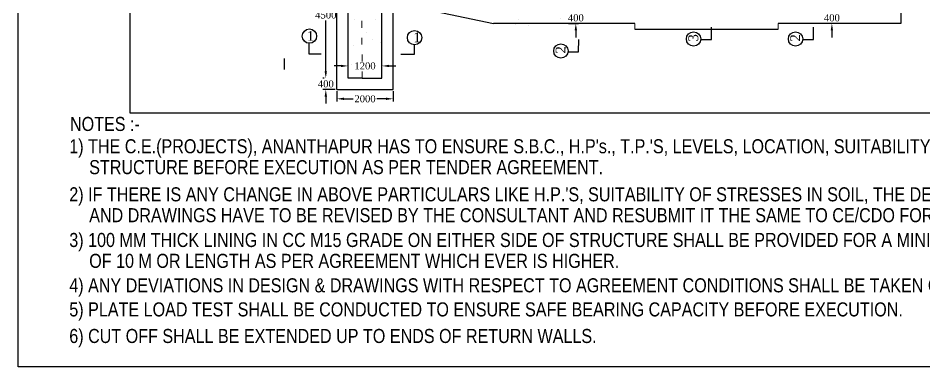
# Model space of a CAD drawing. Header units: millimetres. Extents: x 80 to 6605, y 46 to 2491.
# Drawn here: x 5456.2 to 5778.4, y 767.8 to 891.9 of the extents above; entities that cross this region are included whole.
import ezdxf

# ---------------------------------------------------------------- set-up
doc = ezdxf.new("R2010")
doc.units = ezdxf.units.MM
doc.linetypes.add('ACAD_ISO03W100', pattern=[30, 12, -18])
doc.layers.add('MAIN', color=7, linetype='Continuous')
doc.layers.add('TEXT_GENERAL', color=4, linetype='Continuous')
doc.styles.add('ARIAL NARROW', font='ARIALN.TTF')
doc.styles.get("Standard").update_dxf_attribs({"font": 'times.ttf', "height": 2.5})
doc.styles.add('TNR_2.5', font='times.ttf', dxfattribs={"height": 2.5})
doc.dimstyles.get("Standard").update_dxf_attribs({"dimtxt": 0.18, "dimasz": 0.18, "dimexe": 0.18, "dimexo": 0.0625, "dimgap": 0.09, "dimtad": 0, "dimtih": 1, "dimtoh": 1, "dimdec": 4, "dimzin": 0, "dimdsep": 46, "dimtxsty": 'Standard', "dimcen": 0.09, "dimadec": 0, "dimazin": 0, "dimtfac": 1, "dimtdec": 4, "dimtofl": 0, "dimtmove": 0, "dimatfit": 3, "dimfxl": 1, "dimtolj": 1, "dimtzin": 0, "dimarcsym": 0})
doc.dimstyles.new('STYLE_ESH', dxfattribs={"dimtxt": 2.5, "dimasz": 2.5, "dimexe": 1, "dimexo": 0.625, "dimtad": 0, "dimtih": 1, "dimtoh": 1, "dimdec": 0, "dimlfac": 100, "dimzin": 9, "dimdsep": 46, "dimtxsty": 'TNR_2.5', "dimcen": 2.5, "dimadec": 0, "dimazin": 2, "dimtfac": 1, "dimtdec": 0, "dimtofl": 0, "dimtmove": 2, "dimatfit": 3, "dimfxl": 1, "dimarcsym": 0})

# ---------------------------------------------------------------- blocks, each defined once
blk = doc.blocks.new('*D127')
at = {"color": 0, "lineweight": -2, "transparency": 16777216}
for p, q in [((5568.84, 915.51), (5564.53, 915.51)), ((5565.53, 913.01), (5565.53, 894.91)), ((5565.53, 873.01), (5565.53, 891.12)), ((5564.9, 870.51), (5564.53, 870.51))]:
    blk.add_line(p, q, dxfattribs=at)
at = {"color": 0, "transparency": 16777216}
for points in [[(5565.11, 913.01), (5565.94, 913.01), (5565.53, 915.51)], [(5565.11, 873.01), (5565.94, 873.01), (5565.53, 870.51)]]:
    blk.add_solid(points, dxfattribs=at)
at = {"layer": 'Defpoints', "color": 0, "transparency": 16777216}
for p in [(5569.47, 915.51), (5565.53, 870.51), (5565.53, 870.51)]:
    blk.add_point(p, dxfattribs=at)
at = {"color": 0, "transparency": 16777216, "insert": (5565.53, 893.01), "char_height": 2.5, "attachment_point": 5, "style": 'TNR_2.5'}
blk.add_mtext('4500', dxfattribs=at)
blk = doc.blocks.new('*D128')
at = {"color": 0, "lineweight": -2, "transparency": 16777216}
for p, q in [((5565.53, 873.01), (5565.53, 875.51)), ((5564.9, 870.51), (5564.53, 870.51)), ((5568.84, 866.51), (5564.53, 866.51)), ((5565.53, 864.01), (5565.53, 861.51))]:
    blk.add_line(p, q, dxfattribs=at)
at = {"color": 0, "transparency": 16777216}
for points in [[(5565.11, 873.01), (5565.94, 873.01), (5565.53, 870.51)], [(5565.11, 864.01), (5565.94, 864.01), (5565.53, 866.51)]]:
    blk.add_solid(points, dxfattribs=at)
at = {"layer": 'Defpoints', "color": 0, "transparency": 16777216}
for p in [(5565.53, 870.51), (5565.53, 866.51), (5569.47, 866.51)]:
    blk.add_point(p, dxfattribs=at)
at = {"color": 0, "transparency": 16777216, "insert": (5565.53, 868.51), "char_height": 2.5, "attachment_point": 5, "style": 'TNR_2.5'}
blk.add_mtext('400', dxfattribs=at)
blk = doc.blocks.new('*D129')
at = {"color": 0, "lineweight": -2, "transparency": 16777216}
for p, q in [((5570.97, 874.9), (5568.47, 874.9)), ((5573.47, 871.14), (5573.47, 875.9)), ((5585.47, 871.14), (5585.47, 875.9)), ((5587.97, 874.9), (5590.47, 874.9))]:
    blk.add_line(p, q, dxfattribs=at)
at = {"color": 0, "transparency": 16777216}
for points in [[(5570.97, 875.31), (5570.97, 874.48), (5573.47, 874.9)], [(5587.97, 875.31), (5587.97, 874.48), (5585.47, 874.9)]]:
    blk.add_solid(points, dxfattribs=at)
at = {"layer": 'Defpoints', "color": 0, "transparency": 16777216}
for p in [(5585.47, 874.9), (5573.47, 870.51), (5585.47, 870.51)]:
    blk.add_point(p, dxfattribs=at)
at = {"color": 0, "transparency": 16777216, "insert": (5579.47, 874.9), "char_height": 2.5, "attachment_point": 5, "style": 'TNR_2.5'}
blk.add_mtext('1200', dxfattribs=at)
blk = doc.blocks.new('*D130')
at = {"color": 0, "lineweight": -2, "transparency": 16777216}
for p, q in [((5569.47, 865.89), (5569.47, 862.2)), ((5589.47, 865.89), (5589.47, 862.2)), ((5571.97, 863.2), (5575.26, 863.2)), ((5586.97, 863.2), (5583.68, 863.2))]:
    blk.add_line(p, q, dxfattribs=at)
at = {"color": 0, "transparency": 16777216}
for points in [[(5571.97, 863.62), (5571.97, 862.78), (5569.47, 863.2)], [(5586.97, 863.62), (5586.97, 862.78), (5589.47, 863.2)]]:
    blk.add_solid(points, dxfattribs=at)
at = {"layer": 'Defpoints', "color": 0, "transparency": 16777216}
for p in [(5569.47, 866.51), (5589.47, 866.51), (5589.47, 863.2)]:
    blk.add_point(p, dxfattribs=at)
at = {"color": 0, "transparency": 16777216, "insert": (5579.47, 863.2), "char_height": 2.5, "attachment_point": 5, "style": 'TNR_2.5'}
blk.add_mtext('2000', dxfattribs=at)
blk = doc.blocks.new('*D220')
at = {"color": 0, "lineweight": -2, "transparency": 16777216}
for p, q in [((5745.4, 896.51), (5745.4, 899.01)), ((5745.48, 894.01), (5744.4, 894.01)), ((5744.77, 890.01), (5744.4, 890.01)), ((5745.4, 887.51), (5745.4, 885.01))]:
    blk.add_line(p, q, dxfattribs=at)
at = {"color": 0, "transparency": 16777216}
for points in [[(5744.98, 896.51), (5745.81, 896.51), (5745.4, 894.01)], [(5744.98, 887.51), (5745.81, 887.51), (5745.4, 890.01)]]:
    blk.add_solid(points, dxfattribs=at)
at = {"layer": 'Defpoints', "color": 0, "transparency": 16777216}
for p in [(5746.11, 894.01), (5745.4, 890.01), (5745.4, 890.01)]:
    blk.add_point(p, dxfattribs=at)
at = {"color": 0, "transparency": 16777216, "insert": (5745.4, 892.01), "char_height": 2.5, "attachment_point": 5, "style": 'TNR_2.5'}
blk.add_mtext('400', dxfattribs=at)
blk = doc.blocks.new('*D281')
at = {"color": 0, "lineweight": -2, "transparency": 16777216}
for p, q in [((5654.39, 896.51), (5654.39, 899.01)), ((5651.74, 894.01), (5655.39, 894.01)), ((5651.74, 890.01), (5655.39, 890.01)), ((5654.39, 887.51), (5654.39, 885.01))]:
    blk.add_line(p, q, dxfattribs=at)
at = {"color": 0, "transparency": 16777216}
for points in [[(5653.97, 896.51), (5654.81, 896.51), (5654.39, 894.01)], [(5653.97, 887.51), (5654.81, 887.51), (5654.39, 890.01)]]:
    blk.add_solid(points, dxfattribs=at)
at = {"layer": 'Defpoints', "color": 0, "transparency": 16777216}
for p in [(5651.12, 894.01), (5651.12, 890.01), (5654.39, 890.01)]:
    blk.add_point(p, dxfattribs=at)
at = {"color": 0, "transparency": 16777216, "insert": (5654.39, 892.01), "char_height": 2.5, "attachment_point": 5, "style": 'TNR_2.5'}
blk.add_mtext('400', dxfattribs=at)

msp = doc.modelspace()

# ---------------------------------------------------------------- linework, layer by layer
at = {"color": 0}
for p, q in [((5456.18376, 767.83356), (5456.18376, 1347.83356)), ((5495.91536, 1111.22261), (5495.91536, 858.24661)), ((5769.91094, 921.01216), (5769.91094, 890.01216)), ((5569.4664, 866.51216), (5569.4664, 915.51216)), ((5573.4664, 870.51216), (5573.4664, 915.51216)), ((5585.4664, 870.51216), (5585.4664, 903.51216)), ((5589.4664, 866.51216), (5589.4664, 897.51887)), ((5589.4664, 897.51887), (5625.18441, 890.01216)), ((5575.75711, 891.29079), (5575.75711, 891.29079)), ((5583.36698, 891.54522), (5583.36698, 891.54522)), ((5633.11475, 889.7037), (5633.11475, 889.7037)), ((5633.92782, 891.41289), (5633.92782, 891.41289)), ((5649.09317, 891.8073), (5649.09317, 891.8073)), ((5675.30671, 890.01216), (5665.1901, 890.01216)), ((5769.91094, 890.01216), (5726.30671, 890.01216)), ((5579.91774, 886.94797), (5579.91774, 886.94797)), ((5637.60322, 889.25373), (5637.60322, 889.25373)), ((5675.30671, 888.01216), (5726.30671, 888.01216)), ((5702.57781, 884.25868), (5702.57781, 888.66912)), ((5738.80529, 884.25868), (5738.80529, 888.66912)), ((5582.03469, 884.46792), (5582.03469, 884.46792)), ((5585.05357, 883.37633), (5585.05357, 883.37633)), ((5655.39949, 879.93468), (5655.43917, 884.34495)), ((5698.7832, 884.25868), (5702.57781, 884.25868)), ((5735.01068, 884.25868), (5738.80529, 884.25868)), ((5559.4979, 882.95165), (5559.4979, 879.15704)), ((5575.43378, 882.10986), (5575.43378, 882.10986)), ((5651.60503, 879.96882), (5655.39949, 879.93468)), ((5559.4979, 879.15704), (5563.90835, 879.15704)), ((5574.80533, 875.51644), (5574.80533, 875.51644)), ((5578.4664, 870.51216), (5573.4664, 870.51216)), ((5578.4664, 870.51216), (5585.4664, 870.51216)), ((5569.4664, 866.51216), (5589.4664, 866.51216)), ((5495.91536, 858.24661), (6193.51275, 858.24661)), ((6436.08736, 767.83356), (5456.18376, 767.83356))]:
    msp.add_line(p, q, dxfattribs=at)
for p, q in [((5665.1901, 890.01216), (5625.18441, 890.01216)), ((5550.86209, 873.58086), (5550.86209, 877.58086))]:
    msp.add_line(p, q)
for centre in [(5559.72156, 885.49133), (5597.07461, 884.96171), (5696.24352, 884.48234), (5732.471, 884.48234), (5649.06747, 880.21532)]:
    msp.add_circle(centre, 2.54951, dxfattribs=at)
at = {"layer": 'TEXT_GENERAL', "color": 0, "linetype": 'ACAD_ISO03W100', "lineweight": 5, "ltscale": 0.2}
for p, q in [((5578.4664, 870.51216), (5578.22959, 907.51538)), ((5675.30671, 890.01216), (5675.30671, 888.01216)), ((5726.30671, 888.01216), (5726.30671, 890.01216))]:
    msp.add_line(p, q, dxfattribs=at)

# ---------------------------------------------------------------- texts
at = {"color": 0, "char_height": 3.5, "width": 4.365, "attachment_point": 1}
for insert in [(5558.79965, 887.34438), (5596.62725, 886.81477)]:
    msp.add_mtext('1', dxfattribs=dict(at, insert=insert))
for s, insert, rotation in [('3', (5694.39046, 883.56043), 90), ('2', (5730.61794, 883.56043), 90), ('2', (5647.20619, 879.31012), 89.4845395)]:
    msp.add_mtext(s, dxfattribs=dict(at, insert=insert, rotation=rotation))
at = {"layer": 'MAIN', "color": 0, "linetype": 'Continuous', "lineweight": 9, "style": 'ARIAL NARROW'}
for s, p in [('NOTES :-', (5474.62113, 851.75549)), ("1) THE C.E.(PROJECTS), ANANTHAPUR HAS TO ENSURE S.B.C., H.P's., T.P.'S, LEVELS, LOCATION, SUITABILITY OF THE ", (5474.36486, 843.81823)), ('     STRUCTURE BEFORE EXECUTION AS PER TENDER AGREEMENT.', (5473.48062, 836.39307)), ("2) IF THERE IS ANY CHANGE IN ABOVE PARTICULARS LIKE H.P.'S, SUITABILITY OF STRESSES IN SOIL, THE DESIGN ", (5474.36486, 826.7263)), ('     AND DRAWINGS HAVE TO BE REVISED BY THE CONSULTANT AND RESUBMIT IT THE SAME TO CE/CDO FOR APPROVAL.', (5473.48062, 819.30113)), ('3) 100 MM THICK LINING IN CC M15 GRADE ON EITHER SIDE OF STRUCTURE SHALL BE PROVIDED FOR A MINIMUM LENGTH ', (5474.36486, 810.47997)), ('     OF 10 M OR LENGTH AS PER AGREEMENT WHICH EVER IS HIGHER.', (5473.48062, 803.05481)), ('4) ANY DEVIATIONS IN DESIGN & DRAWINGS WITH RESPECT TO AGREEMENT CONDITIONS SHALL BE TAKEN CARE BEFORE EXECUTION.', (5474.36486, 794.35561)), ('5) PLATE LOAD TEST SHALL BE CONDUCTED TO ENSURE SAFE BEARING CAPACITY BEFORE EXECUTION.', (5474.36486, 785.78447)), ('6) CUT OFF SHALL BE EXTENDED UP TO ENDS OF RETURN WALLS.', (5474.36486, 776.3285))]:
    msp.add_text(s, height=5, dxfattribs=at).set_placement(p)

# ---------------------------------------------------------------- dimensions: what is measured, and where the dimension line sits
at = {"color": 0}
for base, p1, p2, picture, middle in [((5565.52627, 870.51216), (5569.4664, 915.51216), (5565.52627, 870.51216), '*D127', (5565.52627, 893.01216)), ((5745.39724, 890.01216), (5746.10883, 894.01216), (5745.39724, 890.01216), '*D220', (5745.39724, 892.01216)), ((5565.52627, 866.51216), (5565.52627, 870.51216), (5569.4664, 866.51216), '*D128', (5565.52627, 868.51216))]:
    dim = msp.add_linear_dim(base=base, p1=p1, p2=p2, angle=90, dimstyle='STYLE_ESH', dxfattribs=at)
    dim.commit()
    dim.dimension.update_dxf_attribs({"geometry": picture, "text_midpoint": middle})
dim = msp.add_linear_dim(base=(5654.39109, 890.01216), p1=(5651.11518, 894.01216), p2=(5651.11518, 890.01216), angle=90, dimstyle='STYLE_ESH')
dim.commit()
dim.dimension.update_dxf_attribs({"geometry": '*D281', "text_midpoint": (5654.39109, 892.01216)})
for base, p1, p2, picture, middle in [((5585.4664, 874.89537), (5573.4664, 870.51216), (5585.4664, 870.51216), '*D129', (5579.4664, 874.89537)), ((5589.4664, 863.19852), (5569.4664, 866.51216), (5589.4664, 866.51216), '*D130', (5579.4664, 863.19852))]:
    dim = msp.add_linear_dim(base=base, p1=p1, p2=p2, dimstyle='STYLE_ESH', dxfattribs=at)
    dim.commit()
    dim.dimension.update_dxf_attribs({"geometry": picture, "text_midpoint": middle})

# ---------------------------------------------------------------- leaders
msp.add_leader([(5596.88715, 882.33775), (5596.88715, 878.99689), (5592.19202, 878.99689)], dimstyle='Standard', override={"dimgap": 0.09, "dimtad": 0}, dxfattribs=at)

doc.saveas('drawing.dxf')
